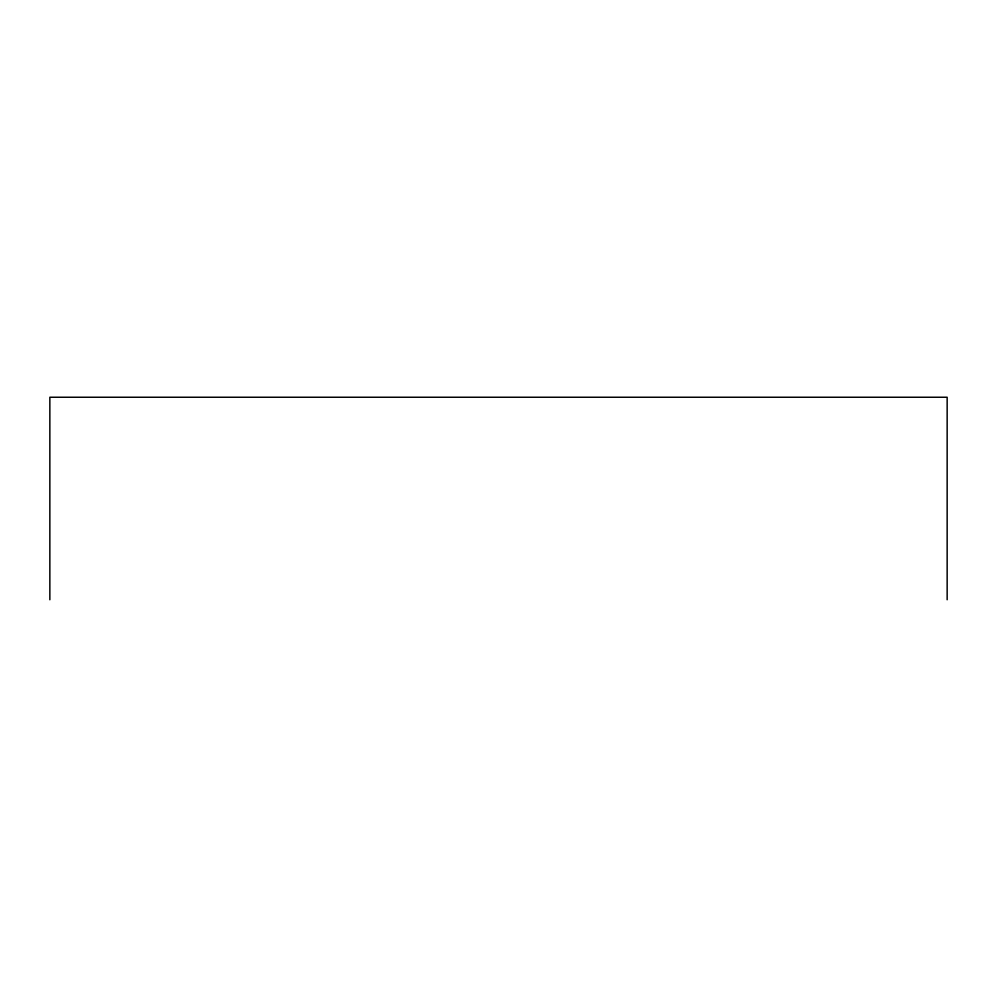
<?xml version="1.0" encoding="UTF-8"?>
<svg xmlns="http://www.w3.org/2000/svg" width="997" height="997" viewBox="0 0 997 997"><rect width="100%" height="100%" fill="white"/><g stroke="black" fill="none" stroke-linecap="round" stroke-linejoin="round"><path stroke-width="1.5" d="M947.15 599.758L947.15 397.242L49.85 397.242L49.85 599.758"/></g></svg>
